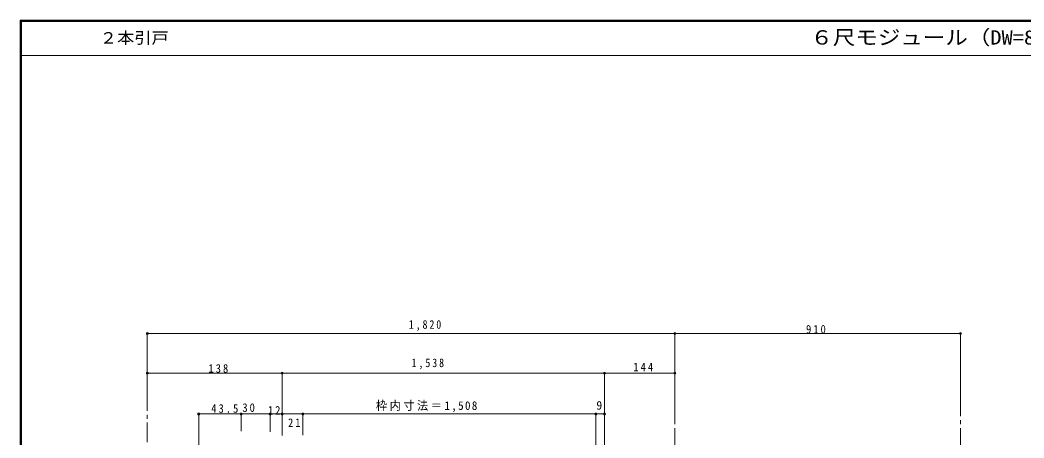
# Model space of a CAD drawing. Units: millimetres at full size, sheet at 1:4; details may follow other scales. Extents: x -800 to 760, y -574 to 557.
# Drawn here: x -800 to 227, y 129 to 557 of the extents above; entities that cross this region are included whole.
import ezdxf
from ezdxf.enums import TextEntityAlignment as Align

# ---------------------------------------------------------------- set-up
doc = ezdxf.new("R2010")
doc.units = ezdxf.units.MM
doc.header["$LTSCALE"] = 4
doc.header["$PDMODE"] = 32
doc.header["$PDSIZE"] = 2
doc.linetypes.add('CHAIN1', pattern=[8, 5, -1, 1, -1])
for name, color, linetype, lineweight in [('0-1_通り芯', 3, 'CHAIN1', 9), ('0-3_仕上', 7, 'Continuous', 9), ('0-A_文字', 3, 'Continuous', 9), ('0-B_寸法', 3, 'Continuous', 9), ('F-0_F-0ﾚｲﾔ', 6, 'Continuous', 9)]:
    doc.layers.add(name, color=color, linetype=linetype, lineweight=lineweight)
doc.styles.add('ＭＳ ゴシック', font='')
doc.styles.get('ＭＳ ゴシック').set_extended_font_data('MS Gothic')

msp = doc.modelspace()

# ---------------------------------------------------------------- linework, layer by layer
at = {"layer": '0-1_通り芯'}
msp.add_line((-130.324, 171.408), (-130.324, -46.068), dxfattribs=at)
at = {"layer": '0-3_仕上'}
msp.add_line((-800, 520.333), (760, 520.333), dxfattribs=at)
at = {"layer": '0-A_文字'}
for p, q in [((-669.871, 236.03), (-669.871, 169.701)), ((-669.871, 236.03), (161.739, 236.03)), ((-130.324, 236.03), (-130.324, 169.701)), ((161.739, 236.03), (161.739, 169.701)), ((-669.871, 195.504), (-565.371, 195.504)), ((-565.371, 195.504), (-202.324, 195.504)), ((-531.871, 195.504), (-531.871, 131.721)), ((-202.324, 195.504), (-202.324, 153.785)), ((-617.371, 153.785), (-617.371, 119.511)), ((-617.371, 153.785), (-573.871, 153.785)), ((-573.871, 153.785), (-211.324, 153.785)), ((-573.871, 153.785), (-573.871, 136.065)), ((-544.371, 153.785), (-544.371, 135.521)), ((-510.871, 153.785), (-510.871, 132.205)), ((-211.324, 153.785), (-211.324, 88.98)), ((-211.324, 153.785), (-202.324, 153.785)), ((-202.324, 153.785), (-202.324, 119.511))]:
    msp.add_line(p, q, dxfattribs=at)
at = {"layer": '0-A_文字', "linetype": 'CHAIN1'}
for p, q in [((-669.871, 176.977), (-669.871, -201.982)), ((161.739, 171.408), (161.739, -46.068))]:
    msp.add_line(p, q, dxfattribs=at)
at = {"layer": '0-A_文字'}
for p in [(-669.871, 236.03), (-130.324, 236.03), (161.739, 236.03), (-669.871, 195.504), (-531.871, 195.504), (-202.324, 195.504), (-617.371, 153.785), (-573.871, 153.785), (-544.371, 153.785), (-531.871, 153.785), (-510.871, 153.785), (-211.324, 153.785), (-202.324, 153.785)]:
    msp.add_point(p, dxfattribs=at)
at = {"layer": '0-B_寸法'}
for p, q in [((-202.324, 195.504), (-130.324, 195.504)), ((-202.324, 195.504), (-202.324, 146.073)), ((-130.324, 195.504), (-130.324, 146.073)), ((-617.371, 144.383), (-617.371, 114.383))]:
    msp.add_line(p, q, dxfattribs=at)
for p in [(-202.324, 195.504), (-130.324, 195.504)]:
    msp.add_point(p, dxfattribs=at)
at = {"layer": 'F-0_F-0ﾚｲﾔ'}
for p, q in [((-800, 556.667), (760, 556.667)), ((-800, 556.667), (-800, -560.667)), ((-800, 556), (760, 556)), ((-800, 555.333), (760, 555.333)), ((-799.333, 556.667), (-799.333, -560.667)), ((-798.667, 556.667), (-798.667, -560.667))]:
    msp.add_line(p, q, dxfattribs=at)

# ---------------------------------------------------------------- texts
at = {"layer": '0-A_文字', "color": 7, "style": 'ＭＳ ゴシック', "width": 1.1}
msp.add_text('２本引戸', height=11.73, dxfattribs=at).set_placement((-718.409, 529.061), align=Align.BOTTOM_LEFT)
at = {"layer": '0-A_文字', "style": 'ＭＳ ゴシック', "width": 1.15}
msp.add_text('６尺モジュール（DW=810）', height=14.66, dxfattribs=at).set_placement((8.227, 527.204), align=Align.BOTTOM_LEFT)
at = {"layer": '0-A_文字', "color": 7, "style": 'ＭＳ ゴシック'}
msp.add_text('9', height=8.798, dxfattribs=at).set_placement((-210.689, 155.602), align=Align.BOTTOM_LEFT)
at = {"layer": '0-A_文字', "color": 7, "char_height": 8.798, "attachment_point": 7, "style": 'ＭＳ ゴシック'}
for s, insert in [('\\T1.38;\\W0.85;1,820', (-402.48, 238.688)), ('\\T1.38;\\W0.9;910', (3.686, 235.902)), ('\\T1.38;\\W0.85;1,538', (-399.584, 199.455)), ('\\T1.38;\\W0.9;138', (-607.377, 195.853)), ('\\T1.36;\\W0.9;30', (-572.621, 155.785)), ('\\T1.23;\\W0.95;枠内寸法＝1,508', (-436.152, 155.699)), ('\\T1.38;\\W0.9;43.5', (-604.503, 154.899)), ('\\T1.36;\\W0.9;12', (-546.486, 153.17)), ('\\T1.36;\\W0.9;21', (-525.967, 140.46))]:
    msp.add_mtext(s, dxfattribs=dict(at, insert=insert))
at = {"layer": '0-B_寸法', "color": 7, "insert": (-172.824, 197.504), "char_height": 8.798, "attachment_point": 7, "style": 'ＭＳ ゴシック'}
msp.add_mtext('\\T1.38;\\W0.9;144', dxfattribs=at)

doc.saveas('drawing.dxf')
